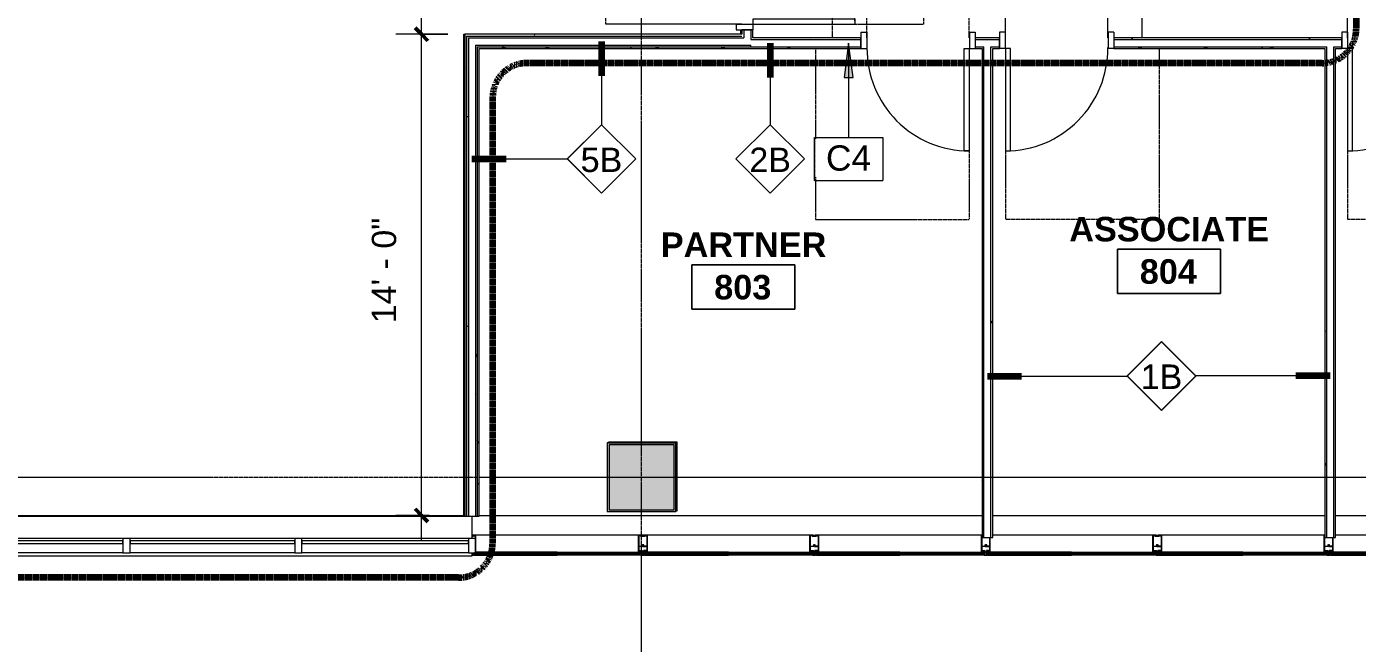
# Model space of a CAD drawing. Header units: inches. Extents: x -203 to 2905, y -968 to 768.
# Drawn here: x 1039.5 to 1505.2, y -569.4 to -353.7 of the extents above; entities that cross this region are included whole.
import ezdxf

# ---------------------------------------------------------------- set-up
doc = ezdxf.new("R2010")
doc.units = ezdxf.units.IN
doc.header["$MEASUREMENT"] = 0
for name, pattern in [('Dash Dot 3_16_', [0.3125, 0.1875, -0.0625, 0, -0.0625]), ('Dash_2_', [0.25, 0.125, -0.125]), ('Grid Line 1_2_', [0.875, 0.5, -0.125, 0.125, -0.125])]:
    doc.linetypes.add(name, pattern=pattern)
for name, color, linetype, lineweight in [('A-ANNO-DIMS', 211, 'Continuous', 9), ('A-ANNO-DIMS-96', 211, 'Continuous', 9), ('A-ANNO-KEYN', 231, 'Continuous', 9), ('A-ANNO-SYMB', 150, 'Continuous', 9), ('A-AREA-IDEN', 2, 'Continuous', 9), ('A-Bldg-Patt', 7, 'Continuous', 9), ('A-Cols-Bldg', 7, 'Continuous', 9), ('A-DOOR', 31, 'Continuous', 13), ('A-DOOR-FRAM', 31, 'Continuous', 20), ('A-GENM', 13, 'Dash_2_', 9), ('A-GLAZ-CURT', 52, 'Continuous', 9), ('A-GLAZ-CWMG', 51, 'Continuous', 9), ('A-Glaz-Exst', 7, 'Continuous', 9), ('A-WALL', 113, 'Continuous', 13), ('A-WALL-IDEN', 211, 'Continuous', 9), ('A-WALL-PATT', 111, 'Continuous', 13), ('I-WALL', 2, 'Continuous', 13), ('Jenner and Block 8fl_BB_dwg', 8, 'Continuous', 9), ('S-GRID', 1, 'Continuous', 9)]:
    doc.layers.add(name, color=color, linetype=linetype, lineweight=lineweight)
doc.styles.add('Arial', font='arial.ttf', dxfattribs={"height": 8.851796})
doc.styles.add('Swis721 Lt BT_1', font='swissl.ttf', dxfattribs={"height": 8.514638})
doc.styles.add('Swis721 Lt BT_B', font='', dxfattribs={"height": 8.583975})
doc.styles.get('Swis721 Lt BT_B').set_extended_font_data('Swis721 Lt BT', bold=True)
doc.dimstyles.new('OTJ_-_3_32__Linear__1_2__Tolerance', dxfattribs={"dimscale": 12, "dimtxt": 9, "dimasz": 0.375, "dimexe": 0.75, "dimexo": 0.5, "dimgap": 0.5, "dimtad": 1, "dimdec": 1, "dimrnd": 0.5, "dimzin": 3, "dimdsep": 46, "dimlunit": 4, "dimtxsty": 'Swis721 Lt BT_1', "dimblk1": 'OBLIQUE', "dimblk2": 'OBLIQUE', "dimsah": 1, "dimcen": 0.09, "dimdle": 0.75, "dimazin": 0, "dimtfac": 1, "dimtdec": 4, "dimtix": 1, "dimtmove": 0, "dimatfit": 3, "dimfxl": 1, "dimtvp": 1, "dimfrac": 2, "dimtolj": 1, "dimtzin": 0, "dimarcsym": 2})
pattern_1 = [(0, (0, 0), (30.72, 7.68), [1.267, -21.773, 1.267, -21.773, -122.88]), (0, (0, 0), (30.72, 7.68), [-46.08, 1.267, -44.813, 1.267, -21.773, -53.76]), (0, (0, 0), (30.72, 7.68), [-115.2, 1.267, -14.093, 1.267, -37.133]), (120, (11.52, 3.84), (-22.011075, 22.7643), [1.267, -21.773, 1.267, -21.773, -122.88]), (120, (11.52, 3.84), (-22.011075, 22.7643), [-46.08, 1.267, -44.813, 1.267, -21.773, -53.76]), (120, (11.52, 3.84), (-22.011075, 22.7643), [-115.2, 1.267, -14.093, 1.267, -37.133]), (240, (15.36, 19.2), (-8.708925, -30.4443), [1.267, -21.773, 1.267, -21.773, -122.88]), (240, (15.36, 19.2), (-8.708925, -30.4443), [-46.08, 1.267, -44.813, 1.267, -21.773, -53.76]), (240, (15.36, 19.2), (-8.708925, -30.4443), [-115.2, 1.267, -14.093, 1.267, -37.133])]

# ---------------------------------------------------------------- blocks, each defined once
blk = doc.blocks.new('Single Flush - OTJ_SOLIDFLUSH_Side Lite-5611451-LEVEL 8 CONSTRUCTION PLAN')
at = {"layer": 'A-DOOR', "lineweight": 20}
for p, q in [((16.16, -1.88), (17.91, -1.88)), ((16.16, -37.69), (16.16, -1.88)), ((17.91, -1.88), (17.91, -37.69)), ((17.91, -37.69), (16.16, -37.69))]:
    blk.add_line(p, q, dxfattribs=at)
at = {"layer": 'A-DOOR', "lineweight": 9}
blk.add_arc((17.91, -1.88), 35.81, 179.5, 270, dxfattribs=at)
at = {"layer": 'A-DOOR-FRAM'}
for p, q in [((-20, 3.87), (-20, -1.88)), ((-20, 3.87), (-18, 3.87)), ((-18, 3.87), (-18, -1.88)), ((18, 3.87), (18, -1.88)), ((18, 3.87), (20, 3.87)), ((20, 3.87), (20, -1.88)), ((-20, -1.88), (-18, -1.88)), ((18, -1.88), (20, -1.88))]:
    blk.add_line(p, q, dxfattribs=at)
at = {"layer": 'A-GENM'}
for p, q in [((-17.91, 49.69), (-29.91, 49.69)), ((-29.91, 1.87), (-29.91, 49.69)), ((-17.91, 49.69), (17.91, 49.69)), ((-17.91, 1.87), (-17.91, 49.69)), ((17.91, 1.87), (17.91, 49.69)), ((17.87, 1.87), (17.91, 1.87)), ((-35.91, -1.88), (-35.91, -61.69)), ((17.87, -1.88), (17.91, -1.88)), ((17.91, -1.88), (17.91, -61.69)), ((-35.91, -61.69), (17.91, -61.69))]:
    blk.add_line(p, q, dxfattribs=at)
blk = doc.blocks.new('Single Flush - OTJ_SOLIDFLUSH_Side Lite-5611454-LEVEL 8 CONSTRUCTION PLAN')
at = {"layer": 'A-DOOR', "lineweight": 20}
for p, q in [((16.16, 37.69), (16.16, 1.87)), ((17.91, 37.69), (16.16, 37.69)), ((17.91, 1.87), (17.91, 37.69)), ((16.16, 1.87), (17.91, 1.87))]:
    blk.add_line(p, q, dxfattribs=at)
at = {"layer": 'A-DOOR', "lineweight": 9}
blk.add_arc((17.91, 1.87), 35.81, 90, 180.5, dxfattribs=at)
at = {"layer": 'A-DOOR-FRAM'}
for p, q in [((-20, -3.87), (-20, 1.87)), ((-20, 1.87), (-18, 1.87)), ((-18, -3.87), (-18, 1.87)), ((18, -3.87), (18, 1.87)), ((18, 1.87), (20, 1.87)), ((20, -3.87), (20, 1.87)), ((-20, -3.87), (-18, -3.87)), ((18, -3.87), (20, -3.87))]:
    blk.add_line(p, q, dxfattribs=at)
at = {"layer": 'A-GENM'}
for p, q in [((-35.91, 61.69), (17.91, 61.69)), ((-35.91, 19.08), (-35.91, 61.69)), ((17.91, 1.87), (17.91, 61.69)), ((17.87, 1.87), (17.91, 1.87)), ((-29.91, -1.88), (-29.91, -49.69)), ((-17.91, -1.88), (-17.91, -49.69)), ((17.87, -1.88), (17.91, -1.88)), ((17.91, -1.88), (17.91, -49.69)), ((-17.91, -49.69), (-29.91, -49.69)), ((-17.91, -49.69), (17.91, -49.69))]:
    blk.add_line(p, q, dxfattribs=at)
blk = doc.blocks.new('Single Flush - SOLIDFLUSH_ALUM__CLEAR VIEWLIGHT-5611461-LEVEL 8 CONSTRUCTION PLAN')
at = {"layer": 'A-DOOR', "lineweight": 20}
for p, q in [((16.16, 37.69), (16.16, 1.87)), ((17.91, 37.69), (16.16, 37.69)), ((17.91, 1.87), (17.91, 37.69)), ((16.16, 1.87), (17.91, 1.87))]:
    blk.add_line(p, q, dxfattribs=at)
at = {"layer": 'A-DOOR', "lineweight": 9}
blk.add_arc((17.91, 1.87), 35.81, 90, 180.5, dxfattribs=at)
at = {"layer": 'A-DOOR-FRAM'}
for p, q in [((-20, -3.87), (-20, 1.87)), ((-20, 1.87), (-18, 1.87)), ((-18, -3.87), (-18, 1.87)), ((18, -3.87), (18, 1.87)), ((18, 1.87), (20, 1.87)), ((20, -3.87), (20, 1.87)), ((-20, -3.87), (-18, -3.87)), ((18, -3.87), (20, -3.87))]:
    blk.add_line(p, q, dxfattribs=at)
at = {"layer": 'A-GENM'}
for p, q in [((-35.91, 61.69), (17.91, 61.69)), ((-35.91, 1.87), (-35.91, 61.69)), ((17.91, 1.87), (17.91, 61.69)), ((17.87, 1.87), (17.91, 1.87)), ((-29.91, -2.27), (-29.91, -49.69)), ((-17.91, -1.88), (-17.91, -49.69)), ((17.87, -1.88), (17.91, -1.88)), ((17.91, -1.88), (17.91, -49.69)), ((-17.91, -49.69), (-29.91, -49.69)), ((-17.91, -49.69), (17.91, -49.69))]:
    blk.add_line(p, q, dxfattribs=at)
blk = doc.blocks.new('System Panel - Glazed-5047506-LEVEL 8 CONSTRUCTION PLAN')
at = {"layer": 'A-GLAZ-CURT', "lineweight": 13}
for p, q in [((28.1, 1.75), (-28.1, 1.75)), ((-28.1, 1.75), (-28.1, 0.75)), ((-28.1, 0.75), (28.1, 0.75)), ((28.1, 0.75), (28.1, 1.75))]:
    blk.add_line(p, q, dxfattribs=at)
blk = doc.blocks.new('System Panel - Glazed-5047507-LEVEL 8 CONSTRUCTION PLAN')
at = {"layer": 'A-GLAZ-CURT', "lineweight": 13}
for p, q in [((28.83, 1.75), (-28.83, 1.75)), ((-28.83, 1.75), (-28.83, 0.75)), ((-28.83, 0.75), (28.83, 0.75)), ((28.83, 0.75), (28.83, 1.75))]:
    blk.add_line(p, q, dxfattribs=at)
blk = doc.blocks.new('System Panel - Glazed-5047508-LEVEL 8 CONSTRUCTION PLAN')
at = {"layer": 'A-GLAZ-CURT', "lineweight": 13}
for p, q in [((29.125, 1.75), (-29.125, 1.75)), ((-29.125, 1.75), (-29.125, 0.75)), ((-29.125, 0.75), (29.125, 0.75)), ((29.125, 0.75), (29.125, 1.75))]:
    blk.add_line(p, q, dxfattribs=at)
blk = doc.blocks.new('Rectangular Mullion - 2_5_ x 5_ rectangular-5047510-LEVEL 8 CONSTRUCTION PLAN')
at = {"layer": 'A-GLAZ-CWMG', "lineweight": 20}
for p, q in [((-2.5, 2.5), (0, 2.5)), ((-2.5, -2.5), (-2.5, 2.5)), ((0, 2.5), (0, -2.5)), ((0, -2.5), (-2.5, -2.5))]:
    blk.add_line(p, q, dxfattribs=at)
blk = doc.blocks.new('Rectangular Mullion - 2_5_ x 5_ rectangular-5047500-LEVEL 8 CONSTRUCTION PLAN')
at = {"layer": 'A-GLAZ-CWMG'}
for p, q in [((1073.21, -532.77), (1017.01, -532.77)), ((1073.21, -537.77), (1017.01, -537.77))]:
    blk.add_line(p, q, dxfattribs=at)
blk = doc.blocks.new('Rectangular Mullion - 2_5_ x 5_ rectangular-5047501-LEVEL 8 CONSTRUCTION PLAN')
at = {"layer": 'A-GLAZ-CWMG', "lineweight": 20}
for p, q in [((-1.25, 2.5), (1.25, 2.5)), ((-1.25, -2.5), (-1.25, 2.5)), ((1.25, 2.5), (1.25, -2.5)), ((1.25, -2.5), (-1.25, -2.5))]:
    blk.add_line(p, q, dxfattribs=at)
blk = doc.blocks.new('Rectangular Mullion - 2_5_ x 5_ rectangular-5047502-LEVEL 8 CONSTRUCTION PLAN')
at = {"layer": 'A-GLAZ-CWMG'}
for p, q in [((1133.36, -532.77), (1075.71, -532.77)), ((1133.36, -537.77), (1075.71, -537.77))]:
    blk.add_line(p, q, dxfattribs=at)
blk = doc.blocks.new('Rectangular Mullion - 2_5_ x 5_ rectangular-5047503-LEVEL 8 CONSTRUCTION PLAN')
at = {"layer": 'A-GLAZ-CWMG'}
for p, q in [((1194.11, -532.77), (1135.86, -532.77)), ((1194.11, -537.77), (1135.86, -537.77))]:
    blk.add_line(p, q, dxfattribs=at)
blk = doc.blocks.new('Single Flush - OTJ_SOLIDFLUSH_Side Lite-V29-LEVEL 8 CONSTRUCTION PLAN')
at = {"layer": 'A-DOOR', "lineweight": 20}
for p, q in [((16.16, 37.69), (16.16, 1.87)), ((17.91, 37.69), (16.16, 37.69)), ((17.91, 1.87), (17.91, 37.69)), ((16.16, 1.87), (17.91, 1.87))]:
    blk.add_line(p, q, dxfattribs=at)
at = {"layer": 'A-DOOR', "lineweight": 9}
blk.add_arc((17.91, 1.87), 35.81, 90, 180.5, dxfattribs=at)
at = {"layer": 'A-DOOR-FRAM'}
for p, q in [((-20, -3.87), (-20, 1.87)), ((-20, 1.87), (-18, 1.87)), ((-18, -3.87), (-18, 1.87)), ((18, -3.87), (18, 1.87)), ((18, 1.87), (20, 1.87)), ((20, -3.87), (20, 1.87)), ((-20, -3.87), (-18, -3.87)), ((18, -3.87), (20, -3.87))]:
    blk.add_line(p, q, dxfattribs=at)
at = {"layer": 'A-GENM'}
for p, q in [((-35.91, 61.69), (17.91, 61.69)), ((-35.91, 1.87), (-35.91, 61.69)), ((17.91, 1.87), (17.91, 61.69)), ((17.87, 1.87), (17.91, 1.87)), ((-29.91, -1.88), (-29.91, -49.69)), ((-17.91, -1.88), (-17.91, -49.69)), ((17.87, -1.88), (17.91, -1.88)), ((17.91, -1.88), (17.91, -49.69)), ((-17.91, -49.69), (-29.91, -49.69)), ((-17.91, -49.69), (17.91, -49.69))]:
    blk.add_line(p, q, dxfattribs=at)
blk = doc.blocks.new('Jenner and Block 8fl_BB_dwg_CW-STRIP-V11-LEVEL 8 CONSTRUCTION PLAN')
at = {"layer": 'A-Glaz-Exst'}
for p, q in [((-133.51, -24.09), (-122.36, -50.35)), ((-121.85, -50.92), (-133.28, -23.99)), ((-127.34, -53.32), (-127.56, -52.8)), ((-127.5, -52.64), (-126.7, -52.3)), ((-127.2, -53.33), (-127.26, -53.35)), ((-126.99, -53.67), (-127.12, -53.36))]:
    blk.add_line(p, q, dxfattribs=at)
at = {"layer": 'A-Glaz-Exst', "flags": 128}
for points in [[(-132.82, -23.8), (-121.39, -50.72), (-121.16, -50.62), (-132.59, -23.7)], [(-121.99, -50.5), (-122.02, -50.42), (-121.62, -50.24), (-121.59, -50.33)], [(-121.96, -50.56), (-121.94, -50.62), (-121.84, -50.78), (-121.49, -50.63), (-121.54, -50.45), (-121.56, -50.39)], [(-121.65, -51.38), (-120.96, -51.08), (-121.06, -50.85), (-121.75, -51.15)], [(-121.65, -51.38), (-120.96, -51.08), (-121.06, -50.85)]]:
    blk.add_lwpolyline(points, dxfattribs=at)
blk.add_lwpolyline([(-122.48, -50.37), (-127.89, -52.67), (-127.4, -53.82), (-127.17, -53.72), (-127.4, -53.82), (-127.89, -52.67)], close=True, dxfattribs=at)
at = {"layer": 'A-Glaz-Exst'}
for centre, radius in [((-121.98, -50.53), 0.0312), ((-121.57, -50.36), 0.0313)]:
    blk.add_circle(centre, radius, dxfattribs=at)
for centre, radius, start, end in [((-121.43, -51.25), 0.531, 84.932, 141.077), ((-121.55, -50.92), 0.145, 75.2021, 272.5168), ((-121.46, -50.89), 0.13, 309.3067, 96.5963), ((-121.06, -50.72), 0.266, 174.932, 231.077), ((-121.01, -50.7), 0.266, 174.932, 231.077), ((-120.95, -50.67), 0.266, 174.932, 231.077), ((-120.89, -50.65), 0.266, 174.932, 231.077), ((-127.45, -52.75), 0.125, 113.0045, 203.0045), ((-127.29, -53.29), 0.0625, 203.0045, 293.0045), ((-127.18, -53.39), 0.0625, 23.0045, 113.0045)]:
    blk.add_arc(centre, radius, start, end, dxfattribs=at)
blk = doc.blocks.new('Jenner and Block 8fl_BB_dwg_CW-STRIP-5551871-LEVEL 8 CONSTRUCTION PLAN')
at = {"layer": 'A-Glaz-Exst'}
for p, q in [((-124.05, -51.17), (-123.01, -50.73)), ((-120.76, -51.54), (-120.96, -51.08)), ((-127.34, -53.32), (-127.56, -52.8)), ((-127.5, -52.64), (-124.39, -51.32)), ((-127.2, -53.33), (-127.26, -53.35)), ((-126.62, -54.54), (-127.12, -53.36)), ((-126.7, -54.61), (-126.64, -54.58)), ((-126.42, -55.17), (-123.32, -53.85)), ((-124.23, -51.38), (-123.91, -52.13)), ((-124.09, -52.63), (-124.08, -52.59)), ((-124.09, -52.78), (-124.03, -52.91)), ((-124.06, -52.65), (-124.04, -52.6)), ((-124.04, -52.43), (-123.99, -52.37)), ((-124.01, -52.57), (-123.8, -52.48)), ((-123.96, -52.47), (-123.97, -52.44)), ((-123.96, -52.36), (-123.88, -52.36)), ((-123.92, -52.42), (-123.9, -52.45)), ((-123.75, -52.48), (-123.71, -52.5)), ((-123.74, -52.44), (-123.69, -52.46)), ((-123.25, -53.69), (-123.64, -52.78)), ((-123.59, -52.56), (-123.13, -53.64)), ((-122.97, -53.7), (-121.94, -53.26)), ((-121.88, -51.54), (-122.01, -51.58)), ((-121.75, -51.73), (-121.85, -51.55)), ((-121.68, -51.87), (-121.79, -51.93)), ((-121.72, -51.64), (-121.66, -51.83))]:
    blk.add_line(p, q, dxfattribs=at)
at = {"layer": 'A-Glaz-Exst', "flags": 128}
for points in [[(-133.51, -24.09), (-122.34, -50.38), (-122.08, -51.01), (-121.85, -50.92), (-133.28, -23.99)], [(-132.82, -23.8), (-121.39, -50.72), (-121.16, -50.62), (-132.59, -23.7)], [(-122.46, -50.43), (-122.48, -50.37), (-127.89, -52.67), (-127.4, -53.82), (-127.17, -53.72), (-127.4, -53.82), (-127.89, -52.67), (-122.48, -50.37), (-122.46, -50.43), (-122.34, -50.38), (-122.46, -50.43), (-122.69, -50.53)], [(-122.85, -50.8), (-122.46, -51.72), (-121.94, -51.5), (-121.95, -51.47), (-121.99, -51.48), (-122.01, -51.45), (-121.87, -51.38), (-121.85, -51.42), (-121.89, -51.45), (-121.88, -51.47), (-121.82, -51.45), (-120.96, -51.08), (-121.06, -50.85)], [(-122.34, -50.38), (-122.54, -50.87), (-122.2, -50.73), (-122.69, -50.53), (-122.37, -51.28)], [(-121.82, -51.45), (-120.96, -51.08), (-121.06, -50.85), (-122.21, -51.34)], [(-121.99, -50.5), (-122.02, -50.42), (-121.62, -50.24), (-121.59, -50.33)], [(-121.96, -50.56), (-121.94, -50.62), (-121.84, -50.78), (-121.49, -50.63), (-121.54, -50.45), (-121.56, -50.39)], [(-109.83, -79.22), (-121.26, -52.3), (-121.49, -52.4), (-121.22, -53.03), (-121.34, -53.08), (-121.31, -53.13), (-126.72, -55.43), (-127.21, -54.28), (-126.95, -54.17), (-126.98, -54.18), (-127.21, -54.28), (-126.72, -55.43), (-121.31, -53.13), (-121.34, -53.08), (-121.57, -53.17)], [(-126.88, -54.24), (-126.91, -54.19), (-127.09, -53.75), (-126.74, -54.59)], [(-126.92, -54.33), (-126.83, -54.53), (-126.86, -54.54), (-126.88, -54.5), (-126.92, -54.51), (-126.86, -54.66), (-126.82, -54.64), (-126.84, -54.6), (-126.81, -54.58), (-126.59, -55.1)], [(-123.94, -52.21), (-124.27, -52.35), (-124.17, -52.58), (-123.98, -52.5)], [(-123.87, -52.45), (-123.67, -52.37), (-124.11, -51.34)], [(-124.08, -52.57), (-124.09, -52.55), (-123.98, -52.5), (-124, -52.45), (-124.02, -52.45)], [(-123.87, -52.39), (-123.89, -52.4), (-123.87, -52.45), (-123.76, -52.41), (-123.75, -52.43)], [(-121.87, -53.1), (-122.26, -52.18), (-121.74, -51.96), (-121.73, -51.99), (-121.77, -52.01), (-121.75, -52.05), (-121.61, -51.99), (-121.63, -51.95), (-121.67, -51.96), (-121.68, -51.93), (-121.57, -51.89), (-121.69, -51.6), (-121.7, -51.6), (-121.69, -51.6), (-121.57, -51.89), (-120.76, -51.54), (-120.67, -51.77), (-121.82, -52.26)], [(-122.05, -51.56), (-122.05, -51.55), (-121.94, -51.5)], [(-110.06, -79.32), (-121.22, -53.03), (-121.71, -52.83), (-121.37, -52.68), (-121.57, -53.17), (-121.88, -52.43)], [(-121.7, -51.74), (-121.82, -51.45), (-121.7, -51.74), (-121.71, -51.74)], [(-121.81, -51.97), (-121.8, -51.98), (-121.74, -51.96)], [(-121.08, -52.63), (-121.11, -52.57), (-121.15, -52.39), (-120.81, -52.24), (-120.71, -52.4), (-120.68, -52.46)], [(-121.06, -52.69), (-121.02, -52.77), (-120.62, -52.6), (-120.66, -52.52)], [(-109.37, -79.03), (-120.8, -52.1), (-120.57, -52), (-109.14, -78.93)]]:
    blk.add_lwpolyline(points, dxfattribs=at)
blk.add_lwpolyline([(-120.67, -51.77), (-120.76, -51.54), (-121.57, -51.89), (-120.76, -51.54)], close=True, dxfattribs=at)
at = {"layer": 'A-Glaz-Exst'}
for centre, radius in [((-121.98, -50.53), 0.0312), ((-121.57, -50.36), 0.0313), ((-121.07, -52.66), 0.0312), ((-120.67, -52.49), 0.0312)]:
    blk.add_circle(centre, radius, dxfattribs=at)
for centre, radius, start, end in [((-124, -51.29), 0.125, 113.0045, 203.0045), ((-122.96, -50.85), 0.125, 23.0045, 113.0045), ((-122.22, -51.15), 0.313, 76.1346, 149.8744), ((-122.18, -51.16), 0.221, 68.0045, 194.8744), ((-121.97, -51.25), 0.257, 114.4891, 201.5199), ((-121.43, -51.25), 0.531, 84.932, 141.077), ((-121.55, -50.92), 0.145, 75.2021, 272.5168), ((-121.46, -50.89), 0.13, 309.3067, 96.5963), ((-121.06, -50.72), 0.266, 174.932, 231.077), ((-121.01, -50.7), 0.266, 174.932, 231.077), ((-120.95, -50.67), 0.266, 174.932, 231.077), ((-120.89, -50.65), 0.266, 174.932, 231.077), ((-127.45, -52.75), 0.125, 113.0045, 203.0045), ((-127.29, -53.29), 0.0625, 203.0045, 293.0045), ((-127.18, -53.39), 0.0625, 23.0045, 113.0045), ((-127.15, -53.78), 0.0625, 23.0045, 113.0045), ((-127.15, -53.78), 0.0625, 23.0045, 113.0045), ((-126.94, -54.2), 0.0312, 23.0045, 113.0045), ((-126.94, -54.2), 0.0312, 23.0045, 113.0045), ((-126.89, -54.31), 0.0312, 113.0045, 203.0045), ((-126.91, -54.26), 0.0313, 293.0045, 23.0045), ((-126.71, -54.58), 0.0312, 203.0045, 293.0045), ((-126.65, -54.55), 0.0313, 293.0045, 23.0045), ((-126.47, -55.05), 0.125, 203.0045, 293.0045), ((-124.34, -51.43), 0.125, 23.0045, 113.0045), ((-124.01, -52.66), 0.089, 160.7135, 253.0177), ((-124.03, -52.23), 0.548, 263.7768, 322.8434), ((-124.09, -52.58), 0.0197, 337.7655, 23.0045), ((-123.99, -52.65), 0.0695, 179.3043, 235.285), ((-124.03, -52.58), 0.0139, 50.356, 225.537), ((-124.03, -52.44), 0.016, 138.4428, 293.0045), ((-124.03, -52.23), 0.517, 269.0257, 316.9833), ((-124.05, -52.6), 0.0118, 337.7655, 45.537), ((-124.02, -52.26), 0.451, 268.6149, 317.394), ((-124.03, -52.23), 0.673, 269.5765, 305.68), ((-124.02, -52.56), 0.0118, 230.356, 293.0045), ((-123.96, -52.4), 0.04, 87.5662, 138.4428), ((-123.94, -52.43), 0.0306, 26.7074, 199.3016), ((-123.93, -52.46), 0.0306, 206.7074, 19.3016), ((-123.97, -52.16), 0.0625, 293.0045, 23.0045), ((-123.88, -52.38), 0.016, 293.0045, 87.5662), ((-123.8, -52.47), 0.0118, 293.0045, 355.653), ((-123.77, -52.47), 0.0139, 0.472, 175.653), ((-123.75, -52.47), 0.0118, 180.472, 248.2435), ((-123.73, -52.43), 0.0197, 203.0045, 248.2435), ((-123.75, -52.55), 0.0695, 350.7239, 46.7046), ((-123.73, -52.54), 0.089, 332.9913, 65.2955), ((-123.37, -53.73), 0.125, 293.0045, 23.0045), ((-123.02, -53.59), 0.125, 203.0045, 293.0045), ((-122.26, -51.23), 0.125, 203.0045, 293.0045), ((-122.02, -51.55), 0.0312, 203.0045, 288.0045), ((-121.98, -53.15), 0.125, 293.0045, 23.0045), ((-121.77, -52.38), 0.125, 113.0045, 203.0045), ((-121.88, -51.57), 0.0312, 23.0045, 108.0045), ((-121.67, -52.37), 0.221, 211.1346, 338.0045), ((-121.58, -52.16), 0.257, 204.4891, 291.5199), ((-121.78, -51.95), 0.0312, 118.0045, 203.0045), ((-121.69, -52.41), 0.313, 256.1346, 329.8744), ((-121.72, -51.71), 0.0313, 208.0045, 293.0045), ((-121.69, -51.63), 0.0313, 113.0045, 198.0045), ((-121.69, -51.84), 0.0312, 298.0045, 23.0045), ((-121.21, -51.77), 0.531, 264.932, 321.077), ((-121.06, -52.09), 0.145, 133.4921, 330.8069), ((-120.97, -52.04), 0.13, 309.4127, 96.7023), ((-120.57, -51.87), 0.266, 174.932, 231.077), ((-120.52, -51.85), 0.266, 174.932, 231.077), ((-120.46, -51.82), 0.266, 174.932, 231.077), ((-120.4, -51.8), 0.266, 174.932, 231.077)]:
    blk.add_arc(centre, radius, start, end, dxfattribs=at)
blk = doc.blocks.new('Jenner and Block 8fl_BB_dwg_CW-STRIP-V12-LEVEL 8 CONSTRUCTION PLAN')
at = {"layer": 'A-Glaz-Exst'}
for p, q in [((-124.05, -51.17), (-123.01, -50.73)), ((-120.76, -51.54), (-120.96, -51.08)), ((-127.09, -52.47), (-124.39, -51.32)), ((-126.42, -55.17), (-123.32, -53.85)), ((-124.23, -51.38), (-123.91, -52.13)), ((-124.09, -52.63), (-124.08, -52.59)), ((-124.09, -52.78), (-124.03, -52.91)), ((-124.06, -52.65), (-124.04, -52.6)), ((-124.04, -52.43), (-123.99, -52.37)), ((-124.01, -52.57), (-123.8, -52.48)), ((-123.96, -52.47), (-123.97, -52.44)), ((-123.96, -52.36), (-123.88, -52.36)), ((-123.92, -52.42), (-123.9, -52.45)), ((-123.75, -52.48), (-123.71, -52.5)), ((-123.74, -52.44), (-123.69, -52.46)), ((-123.25, -53.69), (-123.64, -52.78)), ((-123.59, -52.56), (-123.13, -53.64)), ((-122.97, -53.7), (-121.94, -53.26)), ((-121.88, -51.54), (-122.01, -51.58)), ((-121.75, -51.73), (-121.85, -51.55)), ((-121.68, -51.87), (-121.79, -51.93)), ((-121.72, -51.64), (-121.66, -51.83))]:
    blk.add_line(p, q, dxfattribs=at)
at = {"layer": 'A-Glaz-Exst', "flags": 128}
for points in [[(-133.51, -24.09), (-122.34, -50.38), (-122.08, -51.01), (-121.85, -50.92), (-133.28, -23.99)], [(-132.82, -23.8), (-121.39, -50.72), (-121.16, -50.62), (-132.59, -23.7)], [(-122.46, -50.43), (-122.48, -50.37), (-127.14, -52.35)], [(-127.14, -52.35), (-122.48, -50.37), (-122.46, -50.43), (-122.34, -50.38), (-122.46, -50.43), (-122.69, -50.53)], [(-122.85, -50.8), (-122.46, -51.72), (-121.94, -51.5), (-121.95, -51.47), (-121.99, -51.48), (-122.01, -51.45), (-121.87, -51.38), (-121.85, -51.42), (-121.89, -51.45), (-121.88, -51.47), (-121.82, -51.45), (-120.96, -51.08), (-121.06, -50.85)], [(-122.34, -50.38), (-122.54, -50.87), (-122.2, -50.73), (-122.69, -50.53), (-122.37, -51.28)], [(-121.82, -51.45), (-120.96, -51.08), (-121.06, -50.85), (-122.21, -51.34)], [(-121.99, -50.5), (-122.02, -50.42), (-121.62, -50.24), (-121.59, -50.33)], [(-121.96, -50.56), (-121.94, -50.62), (-121.84, -50.78), (-121.49, -50.63), (-121.54, -50.45), (-121.56, -50.39)], [(-109.83, -79.22), (-121.26, -52.3), (-121.49, -52.4), (-121.22, -53.03), (-121.34, -53.08), (-121.31, -53.13), (-126.72, -55.43), (-126.81, -55.22)], [(-126.81, -55.22), (-126.72, -55.43), (-121.31, -53.13), (-121.34, -53.08), (-121.57, -53.17)], [(-123.94, -52.21), (-124.27, -52.35), (-124.17, -52.58), (-123.98, -52.5)], [(-123.87, -52.45), (-123.67, -52.37), (-124.11, -51.34)], [(-124.08, -52.57), (-124.09, -52.55), (-123.98, -52.5), (-124, -52.45), (-124.02, -52.45)], [(-123.87, -52.39), (-123.89, -52.4), (-123.87, -52.45), (-123.76, -52.41), (-123.75, -52.43)], [(-121.87, -53.1), (-122.26, -52.18), (-121.74, -51.96), (-121.73, -51.99), (-121.77, -52.01), (-121.75, -52.05), (-121.61, -51.99), (-121.63, -51.95), (-121.67, -51.96), (-121.68, -51.93), (-121.57, -51.89), (-121.69, -51.6), (-121.7, -51.6), (-121.69, -51.6), (-121.57, -51.89), (-120.76, -51.54), (-120.67, -51.77), (-121.82, -52.26)], [(-122.05, -51.56), (-122.05, -51.55), (-121.94, -51.5)], [(-110.06, -79.32), (-121.22, -53.03), (-121.71, -52.83), (-121.37, -52.68), (-121.57, -53.17), (-121.88, -52.43)], [(-121.7, -51.74), (-121.82, -51.45), (-121.7, -51.74), (-121.71, -51.74)], [(-121.81, -51.97), (-121.8, -51.98), (-121.74, -51.96)], [(-121.08, -52.63), (-121.11, -52.57), (-121.15, -52.39), (-120.81, -52.24), (-120.71, -52.4), (-120.68, -52.46)], [(-121.06, -52.69), (-121.02, -52.77), (-120.62, -52.6), (-120.66, -52.52)], [(-109.37, -79.03), (-120.8, -52.1), (-120.57, -52), (-109.14, -78.93)]]:
    blk.add_lwpolyline(points, dxfattribs=at)
blk.add_lwpolyline([(-120.67, -51.77), (-120.76, -51.54), (-121.57, -51.89), (-120.76, -51.54)], close=True, dxfattribs=at)
at = {"layer": 'A-Glaz-Exst'}
for centre, radius in [((-121.98, -50.53), 0.0312), ((-121.57, -50.36), 0.0313), ((-121.07, -52.66), 0.0312), ((-120.67, -52.49), 0.0312)]:
    blk.add_circle(centre, radius, dxfattribs=at)
for centre, radius, start, end in [((-124, -51.29), 0.125, 113.0045, 203.0045), ((-122.96, -50.85), 0.125, 23.0045, 113.0045), ((-122.22, -51.15), 0.313, 76.1346, 149.8744), ((-122.18, -51.16), 0.221, 68.0045, 194.8744), ((-121.97, -51.25), 0.257, 114.4891, 201.5199), ((-121.43, -51.25), 0.531, 84.932, 141.077), ((-121.55, -50.92), 0.145, 75.2021, 272.5168), ((-121.46, -50.89), 0.13, 309.3067, 96.5963), ((-121.06, -50.72), 0.266, 174.932, 231.077), ((-121.01, -50.7), 0.266, 174.932, 231.077), ((-120.95, -50.67), 0.266, 174.932, 231.077), ((-120.89, -50.65), 0.266, 174.932, 231.077), ((-126.47, -55.05), 0.125, 215.0712, 293.0045), ((-124.34, -51.43), 0.125, 23.0045, 113.0045), ((-124.01, -52.66), 0.089, 160.7135, 253.0177), ((-124.03, -52.23), 0.548, 263.7768, 322.8434), ((-124.09, -52.58), 0.0197, 337.7655, 23.0045), ((-123.99, -52.65), 0.0695, 179.3043, 235.285), ((-124.03, -52.58), 0.0139, 50.356, 225.537), ((-124.03, -52.44), 0.016, 138.4428, 293.0045), ((-124.03, -52.23), 0.517, 269.0257, 316.9833), ((-124.05, -52.6), 0.0118, 337.7655, 45.537), ((-124.02, -52.26), 0.451, 268.6149, 317.394), ((-124.03, -52.23), 0.673, 269.5765, 305.68), ((-124.02, -52.56), 0.0118, 230.356, 293.0045), ((-123.96, -52.4), 0.04, 87.5662, 138.4428), ((-123.94, -52.43), 0.0306, 26.7074, 199.3016), ((-123.93, -52.46), 0.0306, 206.7074, 19.3016), ((-123.97, -52.16), 0.0625, 293.0045, 23.0045), ((-123.88, -52.38), 0.016, 293.0045, 87.5662), ((-123.8, -52.47), 0.0118, 293.0045, 355.653), ((-123.77, -52.47), 0.0139, 0.472, 175.653), ((-123.75, -52.47), 0.0118, 180.472, 248.2435), ((-123.73, -52.43), 0.0197, 203.0045, 248.2435), ((-123.75, -52.55), 0.0695, 350.7239, 46.7046), ((-123.73, -52.54), 0.089, 332.9913, 65.2955), ((-123.37, -53.73), 0.125, 293.0045, 23.0045), ((-123.02, -53.59), 0.125, 203.0045, 293.0045), ((-122.26, -51.23), 0.125, 203.0045, 293.0045), ((-122.02, -51.55), 0.0312, 203.0045, 288.0045), ((-121.98, -53.15), 0.125, 293.0045, 23.0045), ((-121.77, -52.38), 0.125, 113.0045, 203.0045), ((-121.88, -51.57), 0.0312, 23.0045, 108.0045), ((-121.67, -52.37), 0.221, 211.1346, 338.0045), ((-121.58, -52.16), 0.257, 204.4891, 291.5199), ((-121.78, -51.95), 0.0312, 118.0045, 203.0045), ((-121.69, -52.41), 0.313, 256.1346, 329.8744), ((-121.72, -51.71), 0.0313, 208.0045, 293.0045), ((-121.69, -51.63), 0.0313, 113.0045, 198.0045), ((-121.69, -51.84), 0.0312, 298.0045, 23.0045), ((-121.21, -51.77), 0.531, 264.932, 321.077), ((-121.06, -52.09), 0.145, 133.4921, 330.8069), ((-120.97, -52.04), 0.13, 309.4127, 96.7023), ((-120.57, -51.87), 0.266, 174.932, 231.077), ((-120.52, -51.85), 0.266, 174.932, 231.077), ((-120.46, -51.82), 0.266, 174.932, 231.077), ((-120.4, -51.8), 0.266, 174.932, 231.077)]:
    blk.add_arc(centre, radius, start, end, dxfattribs=at)
blk = doc.blocks.new('Jenner and Block 8fl_BB_dwg-4751915-LEVEL 8 CONSTRUCTION PLAN')
at = {"layer": 'A-Bldg-Patt'}
blk.add_hatch(color=256, dxfattribs=at).paths.add_polyline_path([(1266.73, -523.31), (1266.73, -499.31), (1242.73, -499.31), (1242.73, -499.6), (1266.33, -499.6), (1266.33, -523.31)], flags=0)
for p, q in [((1266.73, -499.31), (1242.73, -499.31)), ((1242.73, -499.31), (1242.73, -499.6)), ((1242.73, -499.6), (1266.33, -499.6)), ((1266.33, -499.6), (1266.33, -523.31)), ((1266.73, -523.31), (1266.73, -499.31)), ((1266.33, -523.31), (1266.73, -523.31))]:
    blk.add_line(p, q, dxfattribs=at)
at = {"layer": 'A-Cols-Bldg', "flags": 128}
for points in [[(1266.73, -499.31), (1242.73, -499.31), (1242.73, -499.6)], [(1266.33, -523.31), (1266.73, -523.31), (1266.73, -499.31)]]:
    blk.add_lwpolyline(points, dxfattribs=at)
at = {"layer": 'A-Glaz-Exst'}
for p, q in [((1016.23, -524.94), (1192.07, -524.94)), ((1197.46, -524.94), (1373.46, -524.94)), ((1377.21, -524.94), (1493.46, -524.94)), ((1497.21, -524.94), (1674.29, -524.94)), ((1196.23, -531.81), (1253.23, -531.81)), ((1198.23, -531.81), (1255.23, -531.81)), ((1256.23, -531.81), (1313.23, -531.81)), ((1316.23, -531.81), (1373.23, -531.81)), ((1377.21, -531.81), (1433.23, -531.81)), ((1436.23, -531.81), (1493.23, -531.81)), ((1497.21, -531.81), (1553.23, -531.81))]:
    blk.add_line(p, q, dxfattribs=at)
at = {"rotation": 246.9955198969619}
for name, p in [('Jenner and Block 8fl_BB_dwg_CW-STRIP-5551871-LEVEL 8 CONSTRUCTION PLAN', (1254.73, -670.12)), ('Jenner and Block 8fl_BB_dwg_CW-STRIP-5551871-LEVEL 8 CONSTRUCTION PLAN', (1314.73, -670.12)), ('Jenner and Block 8fl_BB_dwg_CW-STRIP-V12-LEVEL 8 CONSTRUCTION PLAN', (1374.73, -670.12)), ('Jenner and Block 8fl_BB_dwg_CW-STRIP-5551871-LEVEL 8 CONSTRUCTION PLAN', (1434.73, -670.12)), ('Jenner and Block 8fl_BB_dwg_CW-STRIP-V12-LEVEL 8 CONSTRUCTION PLAN', (1494.73, -670.12)), ('Jenner and Block 8fl_BB_dwg_CW-STRIP-V11-LEVEL 8 CONSTRUCTION PLAN', (1194.73, -670.12))]:
    blk.add_blockref(name, p, dxfattribs=at)
blk = doc.blocks.new('Room Tag - Room Name and Number-3379422-LEVEL 8 CONSTRUCTION PLAN')
at = {"layer": 'A-AREA-IDEN'}
for p, q in [((-0.1881, -0.1636), (-0.1881, -0.0018)), ((-0.1881, -0.0018), (0.1869, -0.0018)), ((0.1869, -0.0018), (-0.1881, -0.0018)), ((-0.1881, -0.0018), (-0.1881, -0.1636)), ((0.1869, -0.0018), (0.1869, -0.1636)), ((0.1869, -0.1636), (0.1869, -0.0018)), ((0.1869, -0.1636), (-0.1881, -0.1636)), ((-0.1881, -0.1636), (0.1869, -0.1636))]:
    blk.add_line(p, q, dxfattribs=at)
blk = doc.blocks.new('Wall Tag - 1_4_-62626-LEVEL 8 CONSTRUCTION PLAN')
at = {"layer": 'A-WALL-IDEN'}
for p, q in [((-0.125, 0), (0, 0.125)), ((0, 0.125), (0.125, 0)), ((-0.125, 0), (0, -0.125)), ((0, -0.125), (0.125, 0))]:
    blk.add_line(p, q, dxfattribs=at)
blk = doc.blocks.new('DIMBLOCK1-LEVEL 8 CONSTRUCTION PLAN')
at = {"layer": 'A-ANNO-DIMS-96'}
for p, q in [((1186.86, -356.41), (1168.68, -356.41)), ((1177.68, -533.65), (1177.68, -356.41)), ((1177.68, -356.41), (1186.86, -356.41)), ((1180.49, -524.65), (1168.68, -524.65)), ((1177.68, -524.65), (1180.49, -524.65))]:
    blk.add_line(p, q, dxfattribs=at)
at = {"layer": 'A-ANNO-DIMS-96', "lineweight": 50}
for p, q in [((1177.68, -356.41), (1175.43, -354.16)), ((1177.68, -356.41), (1179.93, -358.66)), ((1177.68, -524.65), (1175.43, -522.4)), ((1177.68, -524.65), (1179.93, -526.9))]:
    blk.add_line(p, q, dxfattribs=at)
at = {"layer": 'A-ANNO-DIMS-96', "color": 0, "insert": (1160.31, -457.46), "char_height": 8.515, "width": 40.6286, "attachment_point": 1, "rotation": 90, "line_spacing_factor": 1.00667, "style": 'Swis721 Lt BT_1'}
blk.add_mtext('14\' - 0"', dxfattribs=at)
blk = doc.blocks.new('_Oblique')
at = {"color": 0, "linetype": 'ByBlock', "lineweight": -2}
blk.add_line((-0.5, -0.5), (0.5, 0.5), dxfattribs=at)
blk = doc.blocks.new('DIMBLOCK2-LEVEL 8 CONSTRUCTION PLAN')
at = {"layer": 'A-ANNO-DIMS-96'}
for p, q in [((1177.68, -356.41), (1177.68, -287.55)), ((1180.49, -296.55), (1168.68, -296.55)), ((1177.68, -296.55), (1180.49, -296.55)), ((1186.86, -356.41), (1168.68, -356.41)), ((1177.68, -356.41), (1186.86, -356.41))]:
    blk.add_line(p, q, dxfattribs=at)
at = {"layer": 'A-ANNO-DIMS-96', "lineweight": 50}
for p, q in [((1177.68, -296.55), (1175.43, -294.3)), ((1177.68, -296.55), (1179.93, -298.8)), ((1177.68, -356.41), (1175.43, -354.16)), ((1177.68, -356.41), (1179.93, -358.66))]:
    blk.add_line(p, q, dxfattribs=at)
at = {"layer": 'A-ANNO-DIMS-96', "color": 0, "insert": (1160.31, -340.27), "char_height": 8.515, "width": 33.0857, "attachment_point": 1, "rotation": 90, "line_spacing_factor": 1.00667, "style": 'Swis721 Lt BT_1'}
blk.add_mtext('5\' - 0"', dxfattribs=at)
blk = doc.blocks.new('Keynote Tag - Keynote Number - Boxed-135510-LEVEL 8 CONSTRUCTION PLAN')
at = {"layer": 'A-ANNO-KEYN'}
for p, q in [((-0.125, -0.0792), (-0.125, 0.0781)), ((-0.125, 0.0781), (0.125, 0.0781)), ((0.125, 0.0781), (0.125, -0.0792)), ((-0.125, -0.0792), (0.125, -0.0792))]:
    blk.add_line(p, q, dxfattribs=at)

msp = doc.modelspace()

# ---------------------------------------------------------------- hatches: boundary and pattern name
at = {"layer": 'A-ANNO-KEYN'}
msp.add_hatch(color=256, dxfattribs=at).paths.add_polyline_path([(1327.18, -359.53), (1325.6, -371.53), (1328.76, -371.53)], flags=0)
at = {"layer": 'A-WALL'}
msp.add_hatch(color=250, dxfattribs=at).paths.add_polyline_path([(1266.11, -522.69), (1266.11, -499.94), (1243.36, -499.94), (1243.36, -522.69)], flags=0)
at = {"layer": 'A-WALL-PATT', "lineweight": 9}
h = msp.add_hatch(dxfattribs=at)
h.set_pattern_fill('FP_1', color=256, style=0, pattern_type=2)
h.set_pattern_definition(pattern_1)
h.paths.add_polyline_path([(1293.61, -361.41), (1293.61, -360.78), (1292.98, -360.78), (1292.98, -361.41)], flags=0)
h.paths.add_polyline_path([(1292.98, -358.28), (1293.61, -358.28), (1293.61, -354.91), (1292.98, -354.91), (1292.98, -357.66)], flags=0)
h.paths.add_polyline_path([(1293.61, -314.91), (1293.61, -296.16), (1292.98, -296.16), (1292.98, -314.91)], flags=0)
h = msp.add_hatch(dxfattribs=at)
h.set_pattern_fill('FP_1', color=256, style=0, pattern_type=2)
h.set_pattern_definition(pattern_1)
h.paths.add_polyline_path([(1203.93, -357.03), (1289.86, -357.03), (1289.86, -356.41), (1192.86, -356.41), (1192.86, -357.03), (1196.61, -357.03)], flags=0)
h = msp.add_hatch(dxfattribs=at)
h.set_pattern_fill('FP_1', color=256, style=0, pattern_type=2)
h.set_pattern_definition(pattern_1)
h.paths.add_polyline_path([(1193.48, -524.94), (1193.48, -357.03), (1192.86, -357.03), (1192.86, -524.94)], flags=0)
h = msp.add_hatch(dxfattribs=at)
h.set_pattern_fill('FP_1', color=256, style=0, pattern_type=2)
h.set_pattern_definition(pattern_1)
h.paths.add_polyline_path([(1194.11, -524.94), (1194.11, -357.66), (1193.48, -357.66), (1193.48, -524.94)], flags=0)
h = msp.add_hatch(dxfattribs=at)
h.set_pattern_fill('FP_1', color=256, style=0, pattern_type=2)
h.set_pattern_definition(pattern_1)
h.paths.add_polyline_path([(1539.73, -358.28), (1553.42, -358.28), (1553.42, -357.66), (1539.73, -357.66)], flags=0)
h.paths.add_polyline_path([(1419.97, -358.28), (1499.73, -358.28), (1499.73, -357.66), (1419.97, -357.66)], flags=0)
h.paths.add_polyline_path([(1379.97, -358.28), (1379.97, -357.66), (1371.5, -357.66), (1371.5, -358.28), (1376.98, -358.28)], flags=0)
h.paths.add_polyline_path([(1293.61, -358.28), (1331.5, -358.28), (1331.5, -357.66), (1293.61, -357.66)], flags=0)
h = msp.add_hatch(dxfattribs=at)
h.set_pattern_fill('FP_1', color=256, style=0, pattern_type=2)
h.set_pattern_definition(pattern_1)
h.paths.add_polyline_path([(1292.98, -360.78), (1292.98, -360.16), (1196.61, -360.16), (1196.61, -360.78), (1289.86, -360.78)], flags=0)
h = msp.add_hatch(dxfattribs=at)
h.set_pattern_fill('FP_1', color=256, style=0, pattern_type=2)
h.set_pattern_definition(pattern_1)
h.paths.add_polyline_path([(1196.61, -524.94), (1197.23, -524.94), (1197.23, -360.78), (1196.61, -360.79), (1196.61, -365.18)], flags=0)
h = msp.add_hatch(dxfattribs=at)
h.set_pattern_fill('FP_1', color=256, style=0, pattern_type=2)
h.set_pattern_definition(pattern_1)
h.paths.add_polyline_path([(1197.23, -361.41), (1292.98, -361.41), (1292.98, -360.78), (1197.23, -360.78)], flags=0)
h = msp.add_hatch(dxfattribs=at)
h.set_pattern_fill('FP_1', color=256, style=0, pattern_type=2)
h.set_pattern_definition(pattern_1)
h.paths.add_polyline_path([(1197.23, -524.94), (1197.86, -524.94), (1197.86, -361.41), (1197.23, -361.41), (1197.23, -365.18)], flags=0)
h = msp.add_hatch(dxfattribs=at)
h.set_pattern_fill('FP_1', color=256, style=0, pattern_type=2)
h.set_pattern_definition(pattern_1)
h.paths.add_polyline_path([(1539.73, -361.41), (1553.42, -361.41), (1553.42, -360.78), (1539.73, -360.78)], flags=0)
h.paths.add_polyline_path([(1494.48, -361.41), (1494.48, -360.78), (1419.97, -360.78), (1419.97, -361.41), (1493.86, -361.41)], flags=0)
h.paths.add_polyline_path([(1499.73, -361.41), (1499.73, -360.78), (1496.98, -360.78), (1496.98, -361.41), (1497.61, -361.41)], flags=0)
h.paths.add_polyline_path([(1373.86, -361.41), (1374.48, -361.41), (1374.48, -360.78), (1371.5, -360.78), (1371.5, -361.41)], flags=0)
h.paths.add_polyline_path([(1377.61, -361.41), (1379.97, -361.41), (1379.97, -360.78), (1376.98, -360.78), (1376.98, -361.41)], flags=0)
h.paths.add_polyline_path([(1293.61, -361.41), (1331.5, -361.41), (1331.5, -360.78), (1293.61, -360.78)], flags=0)
h = msp.add_hatch(dxfattribs=at)
h.set_pattern_fill('FP_1', color=256, style=0, pattern_type=2)
h.set_pattern_definition(pattern_1)
h.paths.add_polyline_path([(1373.86, -532.34), (1374.48, -532.34), (1374.48, -361.41), (1373.86, -361.41), (1373.86, -365.18)], flags=0)
h = msp.add_hatch(dxfattribs=at)
h.set_pattern_fill('FP_1', color=256, style=0, pattern_type=2)
h.set_pattern_definition(pattern_1)
h.paths.add_polyline_path([(1377.61, -532.34), (1377.61, -361.41), (1376.98, -361.41), (1376.98, -532.34)], flags=0)
h = msp.add_hatch(dxfattribs=at)
h.set_pattern_fill('FP_1', color=256, style=0, pattern_type=2)
h.set_pattern_definition(pattern_1)
h.paths.add_polyline_path([(1493.86, -532.34), (1494.48, -532.34), (1494.48, -361.41), (1493.86, -361.41), (1493.86, -365.18)], flags=0)
h = msp.add_hatch(dxfattribs=at)
h.set_pattern_fill('FP_1', color=256, style=0, pattern_type=2)
h.set_pattern_definition(pattern_1)
h.paths.add_polyline_path([(1496.98, -532.34), (1497.61, -532.34), (1497.61, -361.41), (1496.98, -361.41), (1496.98, -365.18)], flags=0)
at = {"layer": 'A-WALL-PATT'}
h = msp.add_hatch(color=250, dxfattribs=at)
h.paths.add_polyline_path([(1243.36, -523.31), (1266.73, -523.31), (1266.73, -499.31), (1242.73, -499.31), (1242.73, -523.31)], flags=0)
h.paths.add_polyline_path([(1266.11, -522.69), (1243.36, -522.69), (1243.36, -499.94), (1266.11, -499.94)], flags=0)

# ---------------------------------------------------------------- linework, layer by layer
at = {"layer": 'A-ANNO-KEYN'}
for p, q in [((1327.18, -359.53), (1325.6, -371.53)), ((1328.76, -371.53), (1327.18, -359.53)), ((1327.18, -359.53), (1327.18, -392.47)), ((1325.6, -371.53), (1328.76, -371.53))]:
    msp.add_line(p, q, dxfattribs=at)
at = {"layer": 'A-ANNO-SYMB', "linetype": 'Dash Dot 3_16_', "lineweight": 90}
for p, q in [((1504.85, 100.62), (1504.85, -354.48)), ((1492.85, -366.48), (1214.59, -366.48)), ((1202.59, -378.48), (1202.59, -534.44)), ((1190.59, -546.44), (965.14, -546.44))]:
    msp.add_line(p, q, dxfattribs=at)
for centre, start, end in [((1492.85, -354.48), 270, 0), ((1214.59, -378.48), 90, 180), ((1190.59, -534.44), 270, 0)]:
    msp.add_arc(centre, 12, start, end, dxfattribs=at)
at = {"layer": 'A-WALL', "lineweight": 9}
for p, q in [((1192.46, -356.41), (1192.86, -356.41)), ((1192.46, -524.94), (1192.46, -356.41)), ((1289.46, -354.91), (1289.86, -354.91)), ((1289.46, -356.41), (1289.46, -354.91)), ((1016.23, -524.94), (1192.86, -524.94)), ((1195.36, -524.94), (1195.36, -532.77)), ((1195.36, -538.94), (1014.51, -538.94)), ((1195.36, -537.77), (1195.36, -538.94))]:
    msp.add_line(p, q, dxfattribs=at)
at = {"layer": 'A-WALL'}
for p, q in [((1193.48, -357.03), (1193.48, -524.94)), ((1193.48, -357.03), (1289.86, -357.03)), ((1194.11, -357.66), (1194.11, -524.94)), ((1194.11, -357.66), (1290.48, -357.66)), ((1290.48, -354.91), (1290.48, -357.66)), ((1292.98, -354.91), (1292.98, -358.28)), ((1292.98, -358.28), (1331.5, -358.28)), ((1371.5, -358.28), (1379.97, -358.28)), ((1419.97, -358.28), (1499.73, -358.28)), ((1196.61, -360.16), (1196.61, -524.94)), ((1196.61, -360.16), (1292.98, -360.16)), ((1197.23, -360.78), (1197.23, -524.94)), ((1197.23, -360.78), (1331.5, -360.78)), ((1292.98, -360.78), (1292.98, -360.16)), ((1371.5, -360.78), (1374.48, -360.78)), ((1374.48, -532.34), (1374.48, -360.78)), ((1376.98, -532.34), (1376.98, -360.78)), ((1376.98, -360.78), (1379.97, -360.78)), ((1419.97, -360.78), (1494.48, -360.78)), ((1494.48, -532.34), (1494.48, -360.78)), ((1496.98, -360.78), (1499.73, -360.78)), ((1496.98, -532.34), (1496.98, -360.78))]:
    msp.add_line(p, q, dxfattribs=at)
at = {"layer": 'A-WALL', "color": 8, "lineweight": 20}
for p, q in [((1266.73, -499.31), (1242.73, -499.31)), ((1242.73, -499.31), (1242.73, -523.31)), ((1266.73, -523.31), (1266.73, -499.31)), ((1242.73, -523.31), (1266.73, -523.31))]:
    msp.add_line(p, q, dxfattribs=at)
at = {"layer": 'A-WALL', "color": 135}
for p, q in [((1266.11, -499.94), (1243.36, -499.94)), ((1243.36, -499.94), (1243.36, -522.69)), ((1266.11, -522.69), (1266.11, -499.94)), ((1243.36, -522.69), (1266.11, -522.69))]:
    msp.add_line(p, q, dxfattribs=at)
at = {"layer": 'A-WALL-IDEN', "lineweight": 90}
for p, q in [((1240.66, -358.91), (1240.66, -370.91)), ((1299.74, -359.53), (1299.74, -371.53)), ((1195.36, -400.02), (1207.36, -400.02)), ((1375.73, -475.94), (1387.73, -475.94)), ((1495.73, -475.85), (1483.73, -475.85))]:
    msp.add_line(p, q, dxfattribs=at)
at = {"layer": 'A-WALL-IDEN'}
for p, q in [((1240.66, -358.91), (1240.66, -388.02)), ((1299.74, -359.53), (1299.74, -388.02)), ((1195.36, -400.02), (1228.74, -400.02)), ((1375.73, -475.94), (1424.7, -475.94)), ((1495.73, -475.85), (1448.7, -475.85))]:
    msp.add_line(p, q, dxfattribs=at)
at = {"layer": 'I-WALL'}
for p, q in [((1192.86, -356.41), (1192.86, -524.94)), ((1289.86, -356.41), (1192.86, -356.41)), ((1293.61, -354.91), (1289.86, -354.91)), ((1289.86, -354.91), (1289.86, -356.41)), ((1293.61, -357.66), (1293.61, -354.91)), ((1331.5, -357.66), (1293.61, -357.66)), ((1331.5, -361.41), (1331.5, -357.66)), ((1379.97, -357.66), (1371.5, -357.66)), ((1371.5, -357.66), (1371.5, -361.41)), ((1379.97, -361.41), (1379.97, -357.66)), ((1499.73, -357.66), (1419.97, -357.66)), ((1419.97, -357.66), (1419.97, -361.41)), ((1499.73, -361.41), (1499.73, -357.66)), ((1197.86, -524.94), (1197.86, -361.41)), ((1197.86, -361.41), (1331.5, -361.41)), ((1371.5, -361.41), (1373.86, -361.41)), ((1373.86, -361.41), (1373.86, -532.34)), ((1377.61, -532.34), (1377.61, -361.41)), ((1377.61, -361.41), (1379.97, -361.41)), ((1419.97, -361.41), (1493.86, -361.41)), ((1493.86, -361.41), (1493.86, -532.34)), ((1497.61, -361.41), (1499.73, -361.41)), ((1497.61, -532.34), (1497.61, -361.41)), ((1192.86, -524.94), (1197.86, -524.94)), ((1373.86, -532.34), (1377.61, -532.34)), ((1493.86, -532.34), (1497.61, -532.34))]:
    msp.add_line(p, q, dxfattribs=at)
at = {"layer": 'S-GRID', "linetype": 'Grid Line 1_2_'}
for p, q in [((1254.73, -968.26), (1254.73, 744.46)), ((-203.03, -511.31), (2046, -511.31))]:
    msp.add_line(p, q, dxfattribs=at)

# ---------------------------------------------------------------- block references
at = {"layer": 'A-ANNO-KEYN', "xscale": 95.99999999999994, "yscale": 95.99999999999994, "zscale": 95.99999999999994}
msp.add_blockref('Keynote Tag - Keynote Number - Boxed-135510-LEVEL 8 CONSTRUCTION PLAN', (1327.18, -399.97), dxfattribs=at)
at = {"layer": 'A-AREA-IDEN', "xscale": 95.99999999999994, "yscale": 95.99999999999994, "zscale": 95.99999999999994}
for p in [(1439.35, -431.4), (1290.4, -436.86)]:
    msp.add_blockref('Room Tag - Room Name and Number-3379422-LEVEL 8 CONSTRUCTION PLAN', p, dxfattribs=at)
at = {"layer": 'A-DOOR'}
for name, p, rotation in [('Single Flush - SOLIDFLUSH_ALUM__CLEAR VIEWLIGHT-5611461-LEVEL 8 CONSTRUCTION PLAN', (1291.73, -334.91), 269.9999999999999), ('Single Flush - OTJ_SOLIDFLUSH_Side Lite-V29-LEVEL 8 CONSTRUCTION PLAN', (1399.97, -359.53), 180), ('Single Flush - OTJ_SOLIDFLUSH_Side Lite-5611454-LEVEL 8 CONSTRUCTION PLAN', (1519.73, -359.53), 180)]:
    msp.add_blockref(name, p, dxfattribs=dict(at, rotation=rotation))
msp.add_blockref('Single Flush - OTJ_SOLIDFLUSH_Side Lite-5611451-LEVEL 8 CONSTRUCTION PLAN', (1351.5, -359.53), dxfattribs=at)
at = {"layer": 'A-GLAZ-CURT'}
for name, p in [('System Panel - Glazed-5047506-LEVEL 8 CONSTRUCTION PLAN', (1045.11, -535.27)), ('System Panel - Glazed-5047507-LEVEL 8 CONSTRUCTION PLAN', (1104.53, -535.27)), ('System Panel - Glazed-5047508-LEVEL 8 CONSTRUCTION PLAN', (1164.98, -535.27))]:
    msp.add_blockref(name, p, dxfattribs=at)
at = {"layer": 'A-GLAZ-CWMG'}
for name in ['Rectangular Mullion - 2_5_ x 5_ rectangular-5047500-LEVEL 8 CONSTRUCTION PLAN', 'Rectangular Mullion - 2_5_ x 5_ rectangular-5047502-LEVEL 8 CONSTRUCTION PLAN', 'Rectangular Mullion - 2_5_ x 5_ rectangular-5047503-LEVEL 8 CONSTRUCTION PLAN']:
    msp.add_blockref(name, (0, 0), dxfattribs=at)
at = {"layer": 'A-GLAZ-CWMG', "extrusion": (0, 0, -1), "rotation": 180}
for name, p in [('Rectangular Mullion - 2_5_ x 5_ rectangular-5047501-LEVEL 8 CONSTRUCTION PLAN', (-1074.46, -535.27)), ('Rectangular Mullion - 2_5_ x 5_ rectangular-5047501-LEVEL 8 CONSTRUCTION PLAN', (-1134.61, -535.27)), ('Rectangular Mullion - 2_5_ x 5_ rectangular-5047510-LEVEL 8 CONSTRUCTION PLAN', (-1196.61, -535.27))]:
    msp.add_blockref(name, p, dxfattribs=at)
at = {"layer": 'A-WALL-IDEN', "xscale": 95.99999999999994, "yscale": 95.99999999999994, "zscale": 95.99999999999994}
for p in [(1240.66, -400.02), (1240.74, -400.02), (1299.74, -400.02), (1436.7, -475.85), (1436.7, -475.94)]:
    msp.add_blockref('Wall Tag - 1_4_-62626-LEVEL 8 CONSTRUCTION PLAN', p, dxfattribs=at)
at = {"layer": 'Jenner and Block 8fl_BB_dwg', "color": 7}
msp.add_blockref('Jenner and Block 8fl_BB_dwg-4751915-LEVEL 8 CONSTRUCTION PLAN', (0.4, 0.29), dxfattribs=at)

# ---------------------------------------------------------------- texts
at = {"layer": 'A-AREA-IDEN', "char_height": 8.584, "attachment_point": 2, "line_spacing_factor": 0.998538, "style": 'Swis721 Lt BT_B'}
for s, insert, width in [('ASSOCIATE', (1439.36, -420.26), 76.032), ('PARTNER', (1290.41, -425.72), 62.748), ('804', (1439.07, -435.08), 23.004), ('803', (1290.13, -440.55), 23.004)]:
    msp.add_mtext(s, dxfattribs=dict(at, insert=insert, width=width))
at = {"layer": 'A-WALL-IDEN', "char_height": 8.515, "width": 16.632, "attachment_point": 2, "line_spacing_factor": 1.00667, "style": 'Swis721 Lt BT_1'}
for s, insert in [('5B', (1240.63, -396.05)), ('5B', (1240.71, -396.05)), ('2B', (1299.71, -396.05)), ('1B', (1436.68, -471.88)), ('1B', (1436.68, -471.97))]:
    msp.add_mtext(s, dxfattribs=dict(at, insert=insert))

# ---------------------------------------------------------------- dimensions: what is measured, and where the dimension line sits
at = {"layer": 'A-ANNO-DIMS'}
for base, p1, p2, override, picture, middle in [((1177.68, -296.55), (1192.86, -356.41), (1174.49, -296.55), {"dimpost": '<>', "dimfxl": 62.608911}, 'DIMBLOCK2-LEVEL 8 CONSTRUCTION PLAN', (1167.3, -326.48)), ((1177.68, -356.41), (1174.49, -524.65), (1192.86, -356.41), {"dimpost": '<>', "dimfxl": 169.244098}, 'DIMBLOCK1-LEVEL 8 CONSTRUCTION PLAN', (1167.3, -440.53))]:
    dim = msp.add_linear_dim(base=base, p1=p1, p2=p2, angle=90, dimstyle='OTJ_-_3_32__Linear__1_2__Tolerance', override=override, dxfattribs=at)
    dim.commit()
    dim.dimension.update_dxf_attribs({"geometry": picture, "text_midpoint": middle})

# ---------------------------------------------------------------- next in the draw order: texts
at = {"layer": 'A-ANNO-KEYN', "insert": (1327.15, -395.25), "char_height": 8.852, "width": 18.792, "attachment_point": 2, "line_spacing_factor": 0.938532, "style": 'Arial', "bg_fill": 3, "box_fill_scale": 1.25, "bg_fill_color": 0, "bg_fill_transparency": 0}
msp.add_mtext('C4', dxfattribs=at)

doc.saveas('drawing.dxf')
